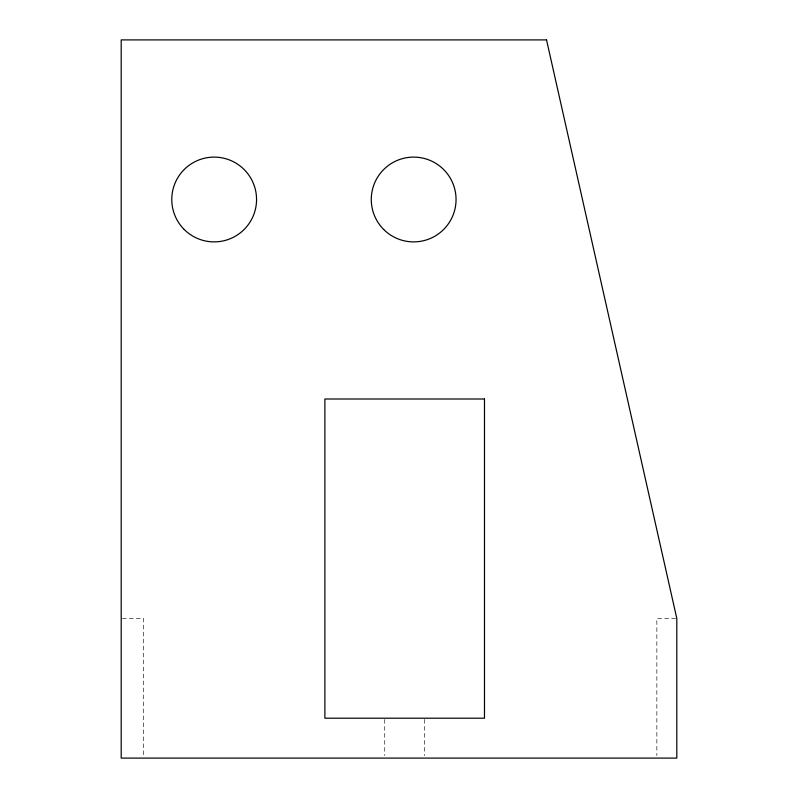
<?xml version="1.0" encoding="UTF-8"?>
<svg xmlns="http://www.w3.org/2000/svg" width="798" height="798" viewBox="0 0 798 798"><rect width="100%" height="100%" fill="white"/><g stroke="black" fill="none" stroke-linecap="round" stroke-linejoin="round"><path stroke-width="0.6" stroke-dasharray="3.99 2.99" d="M122.373 618.45L143.64 618.45L143.64 755.626M675.627 618.45L656.854 618.45L656.854 755.626M424.636 719.407L424.636 755.686M384.736 719.447L384.736 755.606"/><path stroke-width="1.2" d="M546.53 39.9L121.196 39.9L121.196 758.1L676.804 758.1L676.804 618.45L546.53 39.9M484.486 399L324.886 399L324.886 718.2L484.486 718.2L484.486 399M383.688 229.475A42.394 42.394 0 0 0 454.611 210.473A42.394 42.394 0 0 0 402.691 158.553A42.394 42.394 0 0 0 383.688 229.475M184.188 229.475A42.394 42.394 0 0 0 255.111 210.473A42.394 42.394 0 0 0 203.191 158.553A42.394 42.394 0 0 0 184.188 229.475"/></g></svg>
